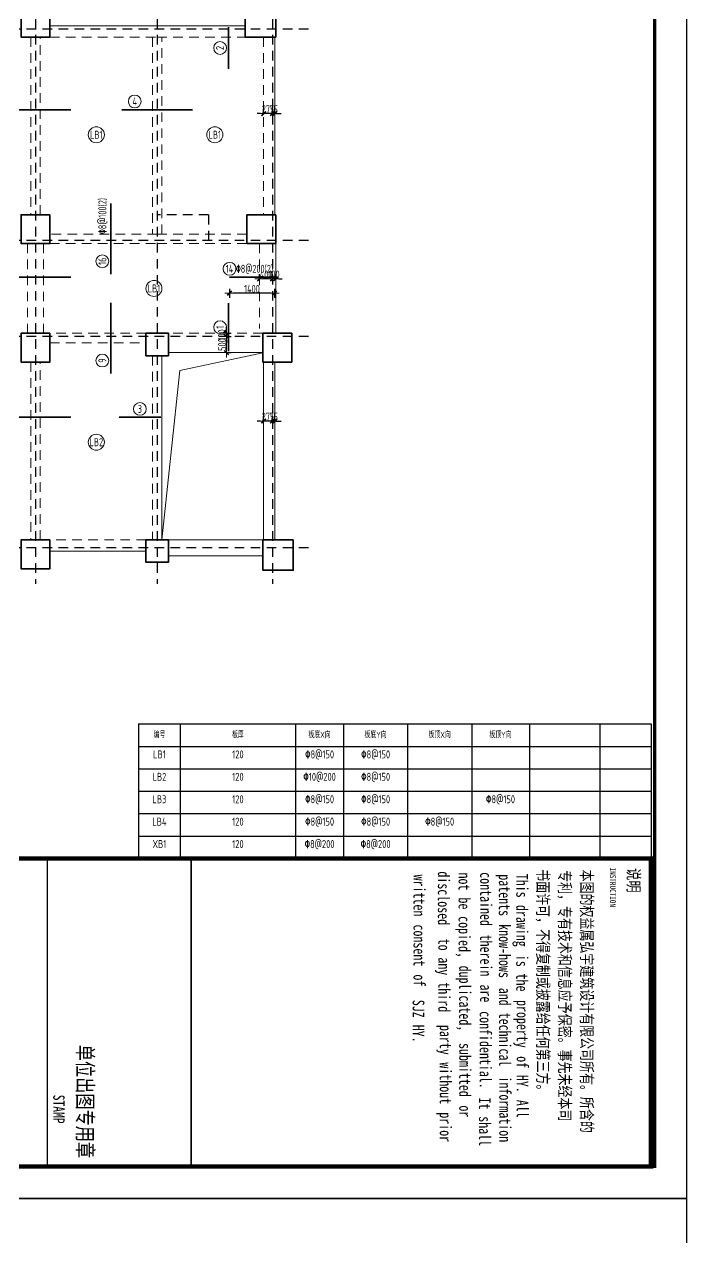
# Model space of a CAD drawing. Header units: millimetres. Extents: x 539196 to 807275, y 431843 to 1156631.
# Drawn here: x 786590 to 807275, y 851118 to 889009 of the extents above; entities that cross this region are included whole.
import ezdxf
from ezdxf.enums import TextEntityAlignment as Align

# ---------------------------------------------------------------- set-up
doc = ezdxf.new("R2010")
doc.units = ezdxf.units.MM
doc.header["$MEASUREMENT"] = 0
doc.linetypes.add('DOTE', pattern=[2.42, 2, -0.2, 0.02, -0.2])
doc.linetypes.add('虚线', pattern=[500, 300, -200])
for name, color, linetype in [('410', 7, 'Continuous'), ('DOTE', 1, 'DOTE'), ('PUB_TITLE', 4, 'Continuous'), ('TK', 9, 'Continuous')]:
    doc.layers.add(name, color=color, linetype=linetype)
for name, color, linetype, lineweight in [('尺寸标注-梁', 3, 'Continuous', 18), ('板洞边线', 253, 'Continuous', 18), ('楼板正筋文字', 7, 'Continuous', 18), ('楼板负筋文字', 7, 'Continuous', 18), ('楼板负筋标注', 3, 'Continuous', 18), ('楼板负筋编号', 3, 'Continuous', 18), ('楼板负筋钢筋', 1, 'Continuous', 35), ('砼柱', 2, 'Continuous', 35), ('砼梁', 4, 'Continuous', 18)]:
    doc.layers.add(name, color=color, linetype=linetype, lineweight=lineweight)
doc.styles.add('-宋体', font='', dxfattribs={"width": 0.8})
doc.styles.add('样式 1_yjk_yjk_yjk_yjk_yjk_yjk_yjk_yjk_yjk_yjk_yjk_yjk_yjk_yjk_yjk_yjk', font='yjkeng.shx', dxfattribs={"width": 0.7, "bigfont": 'yjkchn.shx'})
doc.styles.add('样式 2_yjk_yjk_yjk_yjk_yjk_yjk_yjk_yjk_yjk_yjk_yjk_yjk_yjk_yjk_yjk_yjk', font='yjkeng.shx', dxfattribs={"width": 0.7, "bigfont": 'yjkchn.shx'})
doc.styles.get('-宋体').set_extended_font_data('SimSun')
doc.dimstyles.new('盈建科结构_yjk_yjk_yjk_yjk_yjk_yjk_yjk_yjk_yjk_yjk_yjk_yjk_yjk_yjk_yjk_yjk', dxfattribs={"dimscale": 100, "dimtxt": 2.5, "dimasz": 1, "dimexe": 1.5, "dimexo": 0.625, "dimgap": 0.1, "dimtad": 1, "dimdec": 0, "dimrnd": 1, "dimzin": 0, "dimdsep": 46, "dimtxsty": '样式 1_yjk_yjk_yjk_yjk_yjk_yjk_yjk_yjk_yjk_yjk_yjk_yjk_yjk_yjk_yjk_yjk', "dimblk": '_yjkbk', "dimblk1": 'ARCHTICK', "dimblk2": 'ARCHTICK', "dimcen": 0.09, "dimadec": 0, "dimazin": 0, "dimtfac": 1, "dimtdec": 4, "dimtix": 1, "dimtmove": 2, "dimatfit": 3, "dimfxl": 0, "dimtolj": 1, "dimtzin": 0, "dimarcsym": 0})

# ---------------------------------------------------------------- blocks, each defined once
blk = doc.blocks.new('图签11')
for p, q in [((3661956, -366171), (3661956, -326171)), ((3668756, -336322), (3661956, -336322)), ((3661956, -336322), (3668756, -336322)), ((3668732, -339499), (3662780, -339499))]:
    blk.add_line(p, q)
at = {"const_width": 34}
for points in [[(3661956, -336322), (3668756, -336322)], [(3661956, -339499), (3668732, -339499)]]:
    blk.add_lwpolyline(points, dxfattribs=at)
at = {"layer": 'PUB_TITLE', "const_width": 100}
blk.add_lwpolyline([(3661956, -326171), (3668756, -326171), (3668756, -366170), (3661956, -366170)], close=True, dxfattribs=at)
at = {"style": '-宋体', "width": 0.75}
for s, height, p in [('INSTRUCTION', 129.15, (3662157, -327077)), ('单位出图专用章', 350, (3666068, -338838)), ('STAMP', 250, (3667171, -339368))]:
    blk.add_text(s, height=height, dxfattribs=at).set_placement(p)
at = {"layer": 'TK', "color": 9, "style": '-宋体', "width": 0.75}
blk.add_text('说明', height=265.8, dxfattribs=at).set_placement((3662166, -326686))
at = {"layer": 'TK', "style": '-宋体', "width": 0.75}
for s, height, p in [('本图的权益属弘宇建筑设计有限公司所有。所含的', 258.23, (3662201, -327716)), ('专利，专有技术和信息应予保密。事先未经本司', 258.23, (3662214, -328201)), ('书面许可，不得复制或披露给任何第三方。', 258.23, (3662193, -328683)), ('This', 258.2, (3662293, -329146)), ('drawing', 258.2, (3662982, -329146)), ('is', 258.2, (3664084, -329146)), ('the', 258.2, (3664497, -329146)), ('property', 258.2, (3665082, -329136)), ('of', 258.2, (3666321, -329136)), ('HY.', 258.2, (3666734, -329136)), ('All', 258.2, (3667285, -329136)), ('know-hows', 258.2, (3663407, -329530)), ('and', 258.2, (3664810, -329525)), ('technical', 258.2, (3665361, -329525)), ('information', 258.23, (3666770, -329521)), ('patents', 258.2, (3662305, -329530)), ('contained', 258.2, (3662259, -329943)), ('therein', 258.2, (3663637, -329943)), ('are', 258.2, (3664738, -329943)), ('confidential.', 258.23, (3665327, -329953)), ('It', 258.2, (3667234, -329968)), ('shall', 258.2, (3667647, -329968)), ('not', 258.2, (3662266, -330419)), ('be', 258.2, (3662817, -330419)), ('copied,', 258.2, (3663230, -330419)), ('duplicated,', 258.23, (3664322, -330407)), ('submitted', 258.2, (3666031, -330405)), ('or', 258.2, (3667408, -330405)), ('disclosed', 258.2, (3662241, -330876)), ('third', 258.2, (3664690, -330866)), ('party', 258.2, (3665632, -330834)), ('without', 258.2, (3666458, -330834)), ('prior', 258.2, (3667560, -330834)), ('to', 258.2, (3663726, -330866)), ('any', 258.2, (3664139, -330866)), ('written', 258.2, (3662312, -331414)), ('of', 258.2, (3664516, -331414)), ('consent', 258.2, (3663414, -331414)), ('SJZ', 258.2, (3665076, -331433)), ('HY.', 258.2, (3665627, -331433))]:
    blk.add_text(s, height=height, dxfattribs=at).set_placement(p)
blk = doc.blocks.new('_yjkbk')
blk.add_line((-1, 0), (1.5, 0))
blk.add_lwpolyline([(-0.7, -0.7, 0.5, 0.5, 0), (0.7, 0.7, 0.5, 0.5, 0)], format="xyseb")
blk = doc.blocks.new('*D787')
at = {"layer": 'Defpoints', "color": 0}
for p in [(794340, 886220), (794340, 886219), (794415, 886219)]:
    blk.add_point(p, dxfattribs=at)
at = {"layer": '尺寸标注-梁', "color": 0, "lineweight": -2}
for p, q in [((794340, 886219), (794340, 886370)), ((794415, 886219), (794415, 886370)), ((794240, 886220), (794140, 886220)), ((794415, 886220), (794340, 886220)), ((794515, 886220), (794615, 886220))]:
    blk.add_line(p, q, dxfattribs=at)
at = {"layer": '尺寸标注-梁', "color": 0, "lineweight": -2, "xscale": 100, "yscale": 100, "zscale": 100}
blk.add_blockref('_yjkbk', (794340, 886220), dxfattribs=at)
at = {"layer": '尺寸标注-梁', "color": 0, "lineweight": -2, "xscale": 100, "yscale": 100, "zscale": 100, "rotation": 180}
blk.add_blockref('_yjkbk', (794415, 886220), dxfattribs=at)
at = {"layer": '尺寸标注-梁', "color": 0, "insert": (794378, 886355), "char_height": 250, "attachment_point": 5, "style": '样式 1_yjk_yjk_yjk_yjk_yjk_yjk_yjk_yjk_yjk_yjk_yjk_yjk_yjk_yjk_yjk_yjk'}
blk.add_mtext('\\A1;75', dxfattribs=at)
blk = doc.blocks.new('_ARCHTICK')
at = {"color": 0, "linetype": 'ByBlock', "const_width": 0.15}
blk.add_lwpolyline([(-0.5, -0.5), (0.5, 0.5)], dxfattribs=at)
blk = doc.blocks.new('*D788')
at = {"layer": 'Defpoints', "color": 0}
for p in [(794065, 886220), (794065, 886219), (794340, 886219)]:
    blk.add_point(p, dxfattribs=at)
at = {"layer": '尺寸标注-梁', "color": 0, "lineweight": -2}
for p, q in [((794065, 886219), (794065, 886370)), ((794340, 886219), (794340, 886370)), ((793965, 886220), (793865, 886220)), ((794340, 886220), (794065, 886220)), ((794440, 886220), (794540, 886220))]:
    blk.add_line(p, q, dxfattribs=at)
at = {"layer": '尺寸标注-梁', "color": 0, "lineweight": -2, "xscale": 100, "yscale": 100, "zscale": 100}
blk.add_blockref('_yjkbk', (794065, 886220), dxfattribs=at)
at = {"layer": '尺寸标注-梁', "color": 0, "lineweight": -2, "xscale": 100, "yscale": 100, "zscale": 100, "rotation": 180}
blk.add_blockref('_yjkbk', (794340, 886220), dxfattribs=at)
at = {"layer": '尺寸标注-梁', "color": 0, "insert": (794203, 886355), "char_height": 250, "attachment_point": 5, "style": '样式 1_yjk_yjk_yjk_yjk_yjk_yjk_yjk_yjk_yjk_yjk_yjk_yjk_yjk_yjk_yjk_yjk'}
blk.add_mtext('\\A1;275', dxfattribs=at)
blk = doc.blocks.new('*D789')
at = {"layer": 'Defpoints', "color": 0}
for p in [(794340, 881060), (794340, 881059), (794440, 881059)]:
    blk.add_point(p, dxfattribs=at)
at = {"layer": '尺寸标注-梁', "color": 0, "lineweight": -2}
for p, q in [((794240, 881060), (794140, 881060)), ((794340, 881059), (794340, 881210)), ((794440, 881060), (794340, 881060)), ((794440, 881059), (794440, 881210)), ((794540, 881060), (794640, 881060))]:
    blk.add_line(p, q, dxfattribs=at)
at = {"layer": '尺寸标注-梁', "color": 0, "lineweight": -2, "xscale": 100, "yscale": 100, "zscale": 100}
blk.add_blockref('_yjkbk', (794340, 881060), dxfattribs=at)
at = {"layer": '尺寸标注-梁', "color": 0, "lineweight": -2, "xscale": 100, "yscale": 100, "zscale": 100, "rotation": 180}
blk.add_blockref('_yjkbk', (794440, 881060), dxfattribs=at)
at = {"layer": '尺寸标注-梁', "color": 0, "insert": (794390, 881195), "char_height": 250, "attachment_point": 5, "style": '样式 1_yjk_yjk_yjk_yjk_yjk_yjk_yjk_yjk_yjk_yjk_yjk_yjk_yjk_yjk_yjk_yjk'}
blk.add_mtext('\\A1;100', dxfattribs=at)
blk = doc.blocks.new('*D790')
at = {"layer": 'Defpoints', "color": 0}
for p in [(793940, 881060), (793940, 881059), (794340, 881059)]:
    blk.add_point(p, dxfattribs=at)
at = {"layer": '尺寸标注-梁', "color": 0, "lineweight": -2}
for p, q in [((793940, 881059), (793940, 881210)), ((794240, 881060), (794040, 881060)), ((794340, 881059), (794340, 881210))]:
    blk.add_line(p, q, dxfattribs=at)
at = {"layer": '尺寸标注-梁', "color": 0, "lineweight": -2, "xscale": 100, "yscale": 100, "zscale": 100, "rotation": 180}
blk.add_blockref('_yjkbk', (793940, 881060), dxfattribs=at)
at = {"layer": '尺寸标注-梁', "color": 0, "lineweight": -2, "xscale": 100, "yscale": 100, "zscale": 100}
blk.add_blockref('_yjkbk', (794340, 881060), dxfattribs=at)
at = {"layer": '尺寸标注-梁', "color": 0, "insert": (794140, 881195), "char_height": 250, "attachment_point": 5, "style": '样式 1_yjk_yjk_yjk_yjk_yjk_yjk_yjk_yjk_yjk_yjk_yjk_yjk_yjk_yjk_yjk_yjk'}
blk.add_mtext('\\A1;400', dxfattribs=at)
blk = doc.blocks.new('*D791')
at = {"layer": 'Defpoints', "color": 0}
for p in [(794340, 876620), (794340, 876619), (794415, 876619)]:
    blk.add_point(p, dxfattribs=at)
at = {"layer": '尺寸标注-梁', "color": 0, "lineweight": -2}
for p, q in [((794240, 876620), (794140, 876620)), ((794340, 876619), (794340, 876770)), ((794415, 876620), (794340, 876620)), ((794415, 876619), (794415, 876770)), ((794515, 876620), (794615, 876620))]:
    blk.add_line(p, q, dxfattribs=at)
at = {"layer": '尺寸标注-梁', "color": 0, "lineweight": -2, "xscale": 100, "yscale": 100, "zscale": 100}
blk.add_blockref('_yjkbk', (794340, 876620), dxfattribs=at)
at = {"layer": '尺寸标注-梁', "color": 0, "lineweight": -2, "xscale": 100, "yscale": 100, "zscale": 100, "rotation": 180}
blk.add_blockref('_yjkbk', (794415, 876620), dxfattribs=at)
at = {"layer": '尺寸标注-梁', "color": 0, "insert": (794378, 876755), "char_height": 250, "attachment_point": 5, "style": '样式 1_yjk_yjk_yjk_yjk_yjk_yjk_yjk_yjk_yjk_yjk_yjk_yjk_yjk_yjk_yjk_yjk'}
blk.add_mtext('\\A1;75', dxfattribs=at)
blk = doc.blocks.new('*D792')
at = {"layer": 'Defpoints', "color": 0}
for p in [(794065, 876620), (794065, 876619), (794340, 876619)]:
    blk.add_point(p, dxfattribs=at)
at = {"layer": '尺寸标注-梁', "color": 0, "lineweight": -2}
for p, q in [((793965, 876620), (793865, 876620)), ((794065, 876619), (794065, 876770)), ((794340, 876620), (794065, 876620)), ((794340, 876619), (794340, 876770)), ((794440, 876620), (794540, 876620))]:
    blk.add_line(p, q, dxfattribs=at)
at = {"layer": '尺寸标注-梁', "color": 0, "lineweight": -2, "xscale": 100, "yscale": 100, "zscale": 100}
blk.add_blockref('_yjkbk', (794065, 876620), dxfattribs=at)
at = {"layer": '尺寸标注-梁', "color": 0, "lineweight": -2, "xscale": 100, "yscale": 100, "zscale": 100, "rotation": 180}
blk.add_blockref('_yjkbk', (794340, 876620), dxfattribs=at)
at = {"layer": '尺寸标注-梁', "color": 0, "insert": (794203, 876755), "char_height": 250, "attachment_point": 5, "style": '样式 1_yjk_yjk_yjk_yjk_yjk_yjk_yjk_yjk_yjk_yjk_yjk_yjk_yjk_yjk_yjk_yjk'}
blk.add_mtext('\\A1;275', dxfattribs=at)
blk = doc.blocks.new('*D793')
at = {"layer": 'Defpoints', "color": 0}
for p in [(792900, 879259), (792901, 879259), (792900, 878759)]:
    blk.add_point(p, dxfattribs=at)
at = {"layer": '尺寸标注-梁', "color": 0, "lineweight": -2}
for p, q in [((792900, 879259), (793051, 879259)), ((792901, 878859), (792901, 879159)), ((792900, 878759), (793051, 878759))]:
    blk.add_line(p, q, dxfattribs=at)
at = {"layer": '尺寸标注-梁', "color": 0, "lineweight": -2, "xscale": 100, "yscale": 100, "zscale": 100}
for p, rotation in [((792901, 879259), 90), ((792901, 878759), 270)]:
    blk.add_blockref('_yjkbk', p, dxfattribs=dict(at, rotation=rotation))
at = {"layer": '尺寸标注-梁', "color": 0, "insert": (792766, 879009), "char_height": 250, "attachment_point": 5, "rotation": 90, "style": '样式 1_yjk_yjk_yjk_yjk_yjk_yjk_yjk_yjk_yjk_yjk_yjk_yjk_yjk_yjk_yjk_yjk'}
blk.add_mtext('\\A1;500', dxfattribs=at)
blk = doc.blocks.new('*D794')
at = {"layer": 'Defpoints', "color": 0}
for p in [(792900, 879359), (792900, 879259), (792901, 879359)]:
    blk.add_point(p, dxfattribs=at)
at = {"layer": '尺寸标注-梁', "color": 0, "lineweight": -2}
for p, q in [((792901, 879459), (792901, 879559)), ((792900, 879359), (793051, 879359)), ((792900, 879259), (793051, 879259)), ((792901, 879259), (792901, 879359)), ((792901, 879159), (792901, 879059))]:
    blk.add_line(p, q, dxfattribs=at)
at = {"layer": '尺寸标注-梁', "color": 0, "lineweight": -2, "xscale": 100, "yscale": 100, "zscale": 100}
for p, rotation in [((792901, 879359), 270), ((792901, 879259), 90)]:
    blk.add_blockref('_yjkbk', p, dxfattribs=dict(at, rotation=rotation))
at = {"layer": '尺寸标注-梁', "color": 0, "insert": (792766, 879309), "char_height": 250, "attachment_point": 5, "rotation": 90, "style": '样式 1_yjk_yjk_yjk_yjk_yjk_yjk_yjk_yjk_yjk_yjk_yjk_yjk_yjk_yjk_yjk_yjk'}
blk.add_mtext('\\A1;100', dxfattribs=at)
blk = doc.blocks.new('*D812')
at = {"layer": 'Defpoints', "color": 0}
for p in [(793000, 880813), (793000, 880613), (794400, 880813)]:
    blk.add_point(p, dxfattribs=at)
at = {"layer": '楼板负筋标注', "color": 0, "lineweight": -2}
for p, q in [((793000, 880751), (793000, 880463)), ((794300, 880613), (793100, 880613)), ((794400, 880751), (794400, 880463))]:
    blk.add_line(p, q, dxfattribs=at)
at = {"layer": '楼板负筋标注', "color": 0, "lineweight": -2, "xscale": 100, "yscale": 100, "zscale": 100, "rotation": 180}
blk.add_blockref('_yjkbk', (793000, 880613), dxfattribs=at)
at = {"layer": '楼板负筋标注', "color": 0, "lineweight": -2, "xscale": 100, "yscale": 100, "zscale": 100}
blk.add_blockref('_yjkbk', (794400, 880613), dxfattribs=at)
at = {"layer": '楼板负筋标注', "color": 0, "insert": (793700, 880748), "char_height": 250, "attachment_point": 5, "style": '样式 1_yjk_yjk_yjk_yjk_yjk_yjk_yjk_yjk_yjk_yjk_yjk_yjk_yjk_yjk_yjk_yjk'}
blk.add_mtext('\\A1;1400', dxfattribs=at)
blk = doc.blocks.new('jzzw')
at = {"layer": 'DOTE', "color": 1, "linetype": '虚线'}
for p, q in [((943986, 890469), (943986, 834829)), ((947786, 890469), (947786, 834829)), ((951386, 890469), (951386, 834829)), ((952506, 852149), (912186, 852149)), ((949386, 846349), (947786, 846349)), ((949386, 846349), (949386, 845549)), ((952506, 845549), (911886, 845549)), ((952506, 845549), (911886, 845549)), ((952506, 842549), (911886, 842549)), ((952506, 842549), (911886, 842549)), ((952506, 835949), (912186, 835949)), ((952506, 835949), (912186, 835949)), ((952506, 835949), (912186, 835949)), ((952506, 835949), (912186, 835949))]:
    blk.add_line(p, q, dxfattribs=at)

msp = doc.modelspace()

# ---------------------------------------------------------------- linework, layer by layer
at = {"layer": '410'}
for p, q in [((790161.1, 867160.2), (806161.1, 867160.2)), ((790161.1, 867160.2), (790161.1, 862960.2)), ((791461.1, 867160.2), (791461.1, 862960.2)), ((795061.1, 867160.2), (795061.1, 862960.2)), ((796561.1, 867160.2), (796561.1, 862960.2)), ((798561.1, 867160.2), (798561.1, 862960.2)), ((800561.1, 867160.2), (800561.1, 862960.2)), ((802361.1, 867160.2), (802361.1, 862960.2)), ((804561.1, 867160.2), (804561.1, 862960.2)), ((806161.1, 867160.2), (806161.1, 862960.2)), ((790161.1, 866460.2), (806161.1, 866460.2)), ((790161.1, 865760.2), (806161.1, 865760.2)), ((790161.1, 865060.2), (806161.1, 865060.2)), ((790161.1, 864360.2), (806161.1, 864360.2)), ((790161.1, 863660.2), (806161.1, 863660.2)), ((790161.1, 862960.2), (806161.1, 862960.2))]:
    msp.add_line(p, q, dxfattribs=at)
at = {"layer": 'PUB_TITLE'}
for points in [[(747875.2, 852343), (807275.2, 852343), (807275.2, 936443), (747875.2, 936443)], [(747875.2, 768243), (807275.2, 768243), (807275.2, 852343), (747875.2, 852343)]]:
    msp.add_lwpolyline(points, close=True, dxfattribs=at)
at = {"layer": 'PUB_TITLE', "const_width": 100}
msp.add_lwpolyline([(748875.2, 853343), (806275.2, 853343), (806275.2, 933943), (748875.2, 933943)], close=True, dxfattribs=at)
at = {"layer": '板洞边线'}
for p, q in [((791090.2, 878659.2), (791090.2, 878759.2)), ((794040.2, 878753.9), (791451.5, 878198)), ((794040.2, 878759.2), (794040.2, 878753.9)), ((790890.2, 878659.2), (791090.2, 878659.2)), ((791451.5, 878198), (790890.2, 872909.2))]:
    msp.add_line(p, q, dxfattribs=at)
at = {"layer": '楼板正筋文字'}
for centre in [(788840.2, 885559.2), (792540.2, 885559.2), (790640.2, 880759.2), (788840.2, 875959.2)]:
    msp.add_circle(centre, 250, dxfattribs=at)
at = {"layer": '楼板负筋编号'}
for centre in [(792705, 888269.2), (790040.2, 886598), (789028.6, 881609.2), (793000.2, 881373.2), (792705, 879549.2), (789028.6, 878509.2), (790200.2, 876998)]:
    msp.add_circle(centre, 200, dxfattribs=at)
at = {"layer": '楼板负筋钢筋'}
for points in [[(792965, 887619.2), (792965, 888919.2)], [(785840.2, 886338), (788040.2, 886338)], [(789640.2, 886338), (791840.2, 886338)], [(789288.6, 881209.2), (789288.6, 883409.2)], [(785840.2, 881113.2), (788040.2, 881113.2)], [(793000.2, 881113.2), (794400.2, 881113.2)], [(789288.6, 878109.2), (789288.6, 880309.2)], [(792965, 878799.2), (792965, 880299.2)], [(785840.2, 876738), (788040.2, 876738)], [(789550.2, 876738), (790850.2, 876738)]]:
    msp.add_lwpolyline(points, dxfattribs=at)
at = {"layer": '砼柱'}
for points in [[(787390.2, 889509.2), (786490.2, 889509.2), (786490.2, 888609.2), (787390.2, 888609.2)], [(794440.2, 889559.2), (793490.2, 889559.2), (793490.2, 888609.2), (794440.2, 888609.2)], [(787390.2, 883059.2), (786490.2, 883059.2), (786490.2, 882159.2), (787390.2, 882159.2)], [(794440.2, 883059.2), (793540.2, 883059.2), (793540.2, 882159.2), (794440.2, 882159.2)], [(787390.2, 879359.2), (786490.2, 879359.2), (786490.2, 878459.2), (787390.2, 878459.2)], [(791090.2, 879359.2), (790390.2, 879359.2), (790390.2, 878659.2), (791090.2, 878659.2)], [(794940.2, 879359.2), (794040.2, 879359.2), (794040.2, 878459.2), (794940.2, 878459.2)], [(787390.2, 872909.2), (786490.2, 872909.2), (786490.2, 872009.2), (787390.2, 872009.2)], [(791090.2, 872909.2), (790390.2, 872909.2), (790390.2, 872209.2), (791090.2, 872209.2)], [(794990.2, 872909.2), (794040.2, 872909.2), (794040.2, 871959.2), (794990.2, 871959.2)]]:
    msp.add_lwpolyline(points, close=True, dxfattribs=at)
at = {"layer": '砼梁'}
for p, q in [((790740.2, 888959.2), (787390.2, 888959.2)), ((793490.2, 888959.2), (790740.2, 888959.2)), ((794415.2, 883059.2), (794415.2, 888609.2)), ((794440.2, 879359.2), (794440.2, 882159.2)), ((791090.2, 878759.2), (794040.2, 878759.2)), ((790890.2, 872909.2), (790890.2, 878659.2)), ((794065.2, 878459.2), (794065.2, 872909.2)), ((794415.2, 872909.2), (794415.2, 878459.2)), ((794040.2, 872909.2), (791090.2, 872909.2)), ((787390.2, 872559.2), (790390.2, 872559.2)), ((791090.2, 872409.2), (794040.2, 872409.2))]:
    msp.add_line(p, q, dxfattribs=at)
at = {"layer": '砼梁', "linetype": '虚线'}
for p, q in [((786790.2, 888609.2), (786790.2, 883059.2)), ((787090.2, 883059.2), (787090.2, 888609.2)), ((787390.2, 888609.2), (790740.2, 888609.2)), ((790590.2, 888609.2), (790590.2, 882459.2)), ((790740.2, 888609.2), (793490.2, 888609.2)), ((790890.2, 882459.2), (790890.2, 888609.2)), ((794065.2, 888609.2), (794065.2, 883059.2)), ((786690.2, 882159.2), (786690.2, 879359.2)), ((787190.2, 879359.2), (787190.2, 882159.2)), ((790740.2, 882459.2), (787390.2, 882459.2)), ((787390.2, 882159.2), (790740.2, 882159.2)), ((793540.2, 882459.2), (790740.2, 882459.2)), ((790740.2, 882159.2), (793540.2, 882159.2)), ((793940.2, 882159.2), (793940.2, 879509.2)), ((790390.2, 879359.2), (787390.2, 879359.2)), ((794040.2, 879359.2), (791090.2, 879359.2)), ((787390.2, 879059.2), (790390.2, 879059.2)), ((786790.2, 878459.2), (786790.2, 872909.2)), ((787090.2, 872909.2), (787090.2, 878459.2)), ((790590.2, 878659.2), (790590.2, 872909.2)), ((790390.2, 872909.2), (787390.2, 872909.2))]:
    msp.add_line(p, q, dxfattribs=at)

# ---------------------------------------------------------------- block references
msp.add_blockref('jzzw', (-157045.6, 36710.3))
at = {"xscale": 1.41428571427241, "yscale": 1.41428571427241, "zscale": 1.414285714285714, "rotation": 270}
msp.add_blockref('图签11', (1267459.1, 6042012.1), dxfattribs=at)

# ---------------------------------------------------------------- texts
at = {"layer": '410', "linetype": 'Continuous', "style": '样式 2_yjk_yjk_yjk_yjk_yjk_yjk_yjk_yjk_yjk_yjk_yjk_yjk_yjk_yjk_yjk_yjk', "width": 0.7}
for s, p in [('编号', (790811.1, 866660.2)), ('板厚', (793261.1, 866660.2)), ('板底X向', (795811.1, 866660.2)), ('板底Y向', (797561.1, 866660.2)), ('板顶X向', (799561.1, 866660.2)), ('板顶Y向', (801461.1, 866660.2))]:
    msp.add_text(s, height=200, dxfattribs=at).set_placement(p, align=Align.BOTTOM_CENTER)
at = {"layer": '410', "linetype": 'Continuous', "style": '样式 1_yjk_yjk_yjk_yjk_yjk_yjk_yjk_yjk_yjk_yjk_yjk_yjk_yjk_yjk_yjk_yjk', "width": 0.8}
for s, p in [('LB1', (790811.1, 866210.2)), ('120', (793261.1, 866210.2)), ('\x828@150', (795811.1, 866210.2)), ('\x828@150', (797561.1, 866210.2)), ('LB2', (790811.1, 865510.2)), ('120', (793261.1, 865510.2)), ('\x8210@200', (795811.1, 865510.2)), ('\x828@150', (797561.1, 865510.2)), ('LB3', (790811.1, 864810.2)), ('120', (793261.1, 864810.2)), ('\x828@150', (795811.1, 864810.2)), ('\x828@150', (797561.1, 864810.2)), ('\x828@150', (801461.1, 864810.2)), ('LB4', (790811.1, 864110.2)), ('120', (793261.1, 864110.2)), ('\x828@150', (795811.1, 864110.2)), ('\x828@150', (797561.1, 864110.2)), ('\x828@150', (799561.1, 864110.2)), ('\x828@200', (795811.1, 863410.2)), ('\x828@200', (797561.1, 863410.2)), ('XB1', (790811.1, 863410.2)), ('120', (793261.1, 863410.2))]:
    msp.add_text(s, height=250, dxfattribs=at).set_placement(p, align=Align.MIDDLE_CENTER)
at = {"layer": '楼板正筋文字', "linetype": 'Continuous', "char_height": 250, "attachment_point": 5, "line_spacing_factor": 0.7, "style": '样式 1_yjk_yjk_yjk_yjk_yjk_yjk_yjk_yjk_yjk_yjk_yjk_yjk_yjk_yjk_yjk_yjk'}
for s, insert in [('LB1', (788840.2, 885559.2)), ('LB1', (792540.2, 885559.2)), ('LB1', (790640.2, 880759.2)), ('LB2', (788840.2, 875959.2))]:
    msp.add_mtext(s, dxfattribs=dict(at, insert=insert))
at = {"layer": '楼板负筋文字', "linetype": 'Continuous', "style": '样式 1_yjk_yjk_yjk_yjk_yjk_yjk_yjk_yjk_yjk_yjk_yjk_yjk_yjk_yjk_yjk_yjk', "width": 0.7}
msp.add_text('\x828@100(2)', height=250, rotation=449.99999, dxfattribs=at).set_placement((789228.6, 882459.2), align=Align.BOTTOM_LEFT)
msp.add_text('\x828@200(2)', height=250, dxfattribs=at).set_placement((793200.2, 881173.2), align=Align.BOTTOM_LEFT)
at = {"layer": '楼板负筋编号', "linetype": 'Continuous', "style": '样式 1_yjk_yjk_yjk_yjk_yjk_yjk_yjk_yjk_yjk_yjk_yjk_yjk_yjk_yjk_yjk_yjk', "width": 0.7}
for s, p in [('2', (792705, 888269.2)), ('16', (789028.6, 881609.2)), ('1', (792705, 879549.2)), ('9', (789028.6, 878509.2))]:
    msp.add_text(s, height=250, rotation=449.99999, dxfattribs=at).set_placement(p, align=Align.MIDDLE_CENTER)
for s, p in [('4', (790040.2, 886598)), ('14', (793000.2, 881373.2)), ('3', (790200.2, 876998))]:
    msp.add_text(s, height=250, dxfattribs=at).set_placement(p, align=Align.MIDDLE_CENTER)

# ---------------------------------------------------------------- dimensions: what is measured, and where the dimension line sits
at = {"layer": '尺寸标注-梁'}
for p1, p2, picture, middle in [((794340.2, 886219.2), (794065.2, 886219.2), '*D788', (794202.7, 886355.2)), ((794415.2, 886219.2), (794340.2, 886219.2), '*D787', (794377.7, 886355.2)), ((794340.2, 881059.2), (793940.2, 881059.2), '*D790', (794140.2, 881195.2)), ((794440.2, 881059.2), (794340.2, 881059.2), '*D789', (794390.2, 881195.2)), ((792900.2, 879259.2), (792900.2, 879359.2), '*D794', (792766.2, 879309.2)), ((792900.2, 878759.2), (792900.2, 879259.2), '*D793', (792766.2, 879009.2)), ((794340.2, 876619.2), (794065.2, 876619.2), '*D792', (794202.7, 876755.2)), ((794415.2, 876619.2), (794340.2, 876619.2), '*D791', (794377.7, 876755.2))]:
    dim = msp.add_aligned_dim(p1=p1, p2=p2, distance=-1, dimstyle='盈建科结构_yjk_yjk_yjk_yjk_yjk_yjk_yjk_yjk_yjk_yjk_yjk_yjk_yjk_yjk_yjk_yjk', override={"dimscale": 100, "dimtxt": 2.5, "dimasz": 1, "dimexe": 1.5, "dimexo": 0, "dimgap": 0.1, "dimtad": 1, "dimlfac": 1, "dimrnd": 5, "dimdle": 0, "dimfxlon": 0}, dxfattribs=at)
    dim.commit()
    dim.dimension.update_dxf_attribs({"geometry": picture, "text_midpoint": middle})
at = {"layer": '楼板负筋标注'}
dim = msp.add_aligned_dim(p1=(794400.2, 880813.2), p2=(793000.2, 880813.2), distance=200, text='1400', dimstyle='盈建科结构_yjk_yjk_yjk_yjk_yjk_yjk_yjk_yjk_yjk_yjk_yjk_yjk_yjk_yjk_yjk_yjk', override={"dimscale": 100, "dimtxt": 2.5, "dimasz": 1, "dimexe": 1.5, "dimexo": 0.625, "dimgap": 0.1, "dimtad": 1, "dimlfac": 1, "dimrnd": 5, "dimdle": 0, "dimfxlon": 0}, dxfattribs=at)
dim.commit()
dim.dimension.update_dxf_attribs({"geometry": '*D812', "text_midpoint": (793700.2, 880748.2)})

doc.saveas('drawing.dxf')
